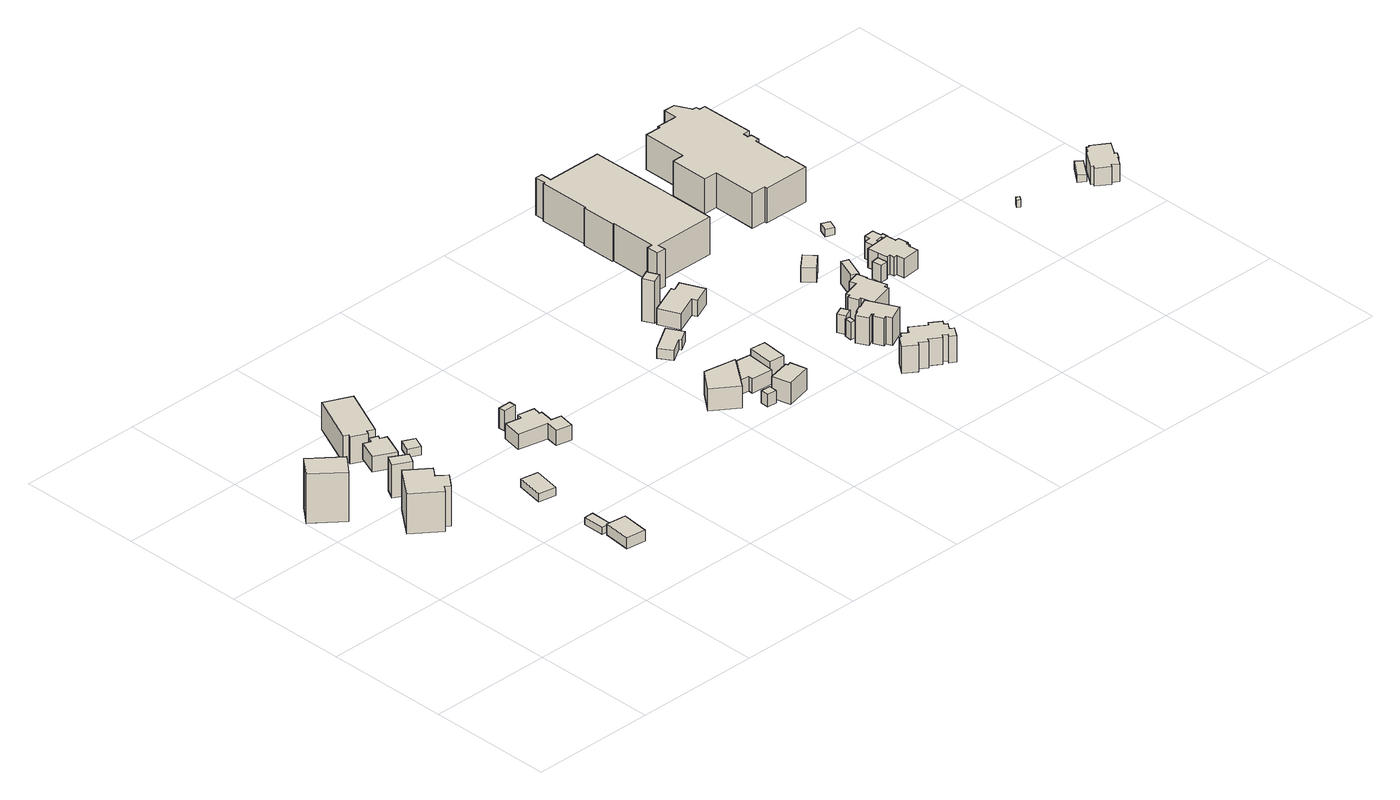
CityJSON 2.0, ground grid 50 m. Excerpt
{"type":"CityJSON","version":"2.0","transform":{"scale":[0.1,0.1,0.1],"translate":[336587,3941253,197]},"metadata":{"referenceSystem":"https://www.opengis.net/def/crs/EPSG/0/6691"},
"CityObjects":{
"building1":{"type":"Building","attributes":{"usage":"402","measuredHeight":25.7,"storeysAboveGround":1,"BuildingIDAttribute.prefecture":"14","BuildingIDAttribute.city":"14151","BuildingDetailAttribute.totalFloorArea":127.34,"BuildingDetailAttribute.buildingFootprintArea":127.34,"BuildingDetailAttribute.buildingStructureType":"601","BuildingDetailAttribute.buildingStructureOrgType":"1","BuildingDetailAttribute.orgUsage":"72","BuildingDetailAttribute.surveyYear":2015,"BuildingLandSlideRiskAttribute.description":"1","BuildingLandSlideRiskAttribute.areaType":"1"},"geometry":[{"type":"Solid","lod":"1","boundaries":[[[[0,1,2,3]],[[2,4,5,3]],[[1,6,4,2]],[[0,7,6,1]],[[3,5,7,0]],[[4,6,7,5]]]]}]},
"building2":{"type":"Building","attributes":{"usage":"402","measuredHeight":23.3,"storeysAboveGround":1,"BuildingIDAttribute.prefecture":"14","BuildingIDAttribute.city":"14151","BuildingDetailAttribute.totalFloorArea":182.55,"BuildingDetailAttribute.buildingFootprintArea":182.55,"BuildingDetailAttribute.buildingStructureType":"601","BuildingDetailAttribute.buildingStructureOrgType":"1","BuildingDetailAttribute.orgUsage":"72","BuildingDetailAttribute.surveyYear":2015,"BuildingLandSlideRiskAttribute.description":"1","BuildingLandSlideRiskAttribute.areaType":"1"},"geometry":[{"type":"Solid","lod":"1","boundaries":[[[[8,9,10,11,12,13,14,15]],[[14,16,17,15]],[[13,18,16,14]],[[12,19,18,13]],[[11,20,19,12]],[[10,21,20,11]],[[9,22,21,10]],[[8,23,22,9]],[[15,17,23,8]],[[16,18,19,20,21,22,23,17]]]]}]},
"building3":{"type":"Building","attributes":{"usage":"402","measuredHeight":21.8,"storeysAboveGround":1,"BuildingIDAttribute.prefecture":"14","BuildingIDAttribute.city":"14151","BuildingDetailAttribute.totalFloorArea":32.77,"BuildingDetailAttribute.buildingFootprintArea":32.77,"BuildingDetailAttribute.buildingStructureType":"601","BuildingDetailAttribute.buildingStructureOrgType":"1","BuildingDetailAttribute.orgUsage":"72","BuildingDetailAttribute.surveyYear":2015,"BuildingLandSlideRiskAttribute.description":"1","BuildingLandSlideRiskAttribute.areaType":"1"},"geometry":[{"type":"Solid","lod":"1","boundaries":[[[[24,25,26,27]],[[26,28,29,27]],[[25,30,28,26]],[[24,31,30,25]],[[27,29,31,24]],[[28,30,31,29]]]]}]},
"building4":{"type":"Building","attributes":{"usage":"402","measuredHeight":15.4,"storeysAboveGround":1,"BuildingIDAttribute.prefecture":"14","BuildingIDAttribute.city":"14151","BuildingDetailAttribute.totalFloorArea":79.52,"BuildingDetailAttribute.buildingFootprintArea":79.52,"BuildingDetailAttribute.buildingStructureType":"601","BuildingDetailAttribute.buildingStructureOrgType":"1","BuildingDetailAttribute.orgUsage":"72","BuildingDetailAttribute.surveyYear":2015,"BuildingLandSlideRiskAttribute.description":"1","BuildingLandSlideRiskAttribute.areaType":"1"},"geometry":[{"type":"Solid","lod":"1","boundaries":[[[[32,33,34,35]],[[34,36,37,35]],[[33,38,36,34]],[[32,39,38,33]],[[35,37,39,32]],[[36,38,39,37]]]]}]},
"building5":{"type":"Building","attributes":{"BuildingIDAttribute.prefecture":"14","BuildingIDAttribute.city":"14151","BuildingDetailAttribute.surveyYear":2015,"BuildingLandSlideRiskAttribute.description":"1","BuildingLandSlideRiskAttribute.areaType":"1"},"geometry":[{"type":"Solid","lod":"1","boundaries":[[[[40,41,42,43]],[[42,44,45,43]],[[41,46,44,42]],[[40,47,46,41]],[[43,45,47,40]],[[44,46,47,45]]]]}]},
"building6":{"type":"Building","attributes":{"usage":"402","measuredHeight":7.3,"storeysAboveGround":2,"BuildingIDAttribute.prefecture":"14","BuildingIDAttribute.city":"14151","BuildingDetailAttribute.totalFloorArea":154.7,"BuildingDetailAttribute.buildingFootprintArea":77.35,"BuildingDetailAttribute.buildingStructureType":"601","BuildingDetailAttribute.buildingStructureOrgType":"1","BuildingDetailAttribute.orgUsage":"72","BuildingDetailAttribute.surveyYear":2015,"BuildingLandSlideRiskAttribute.description":"1","BuildingLandSlideRiskAttribute.areaType":"1"},"geometry":[{"type":"Solid","lod":"1","boundaries":[[[[48,49,50,51,52,53,54,55]],[[54,56,57,55]],[[53,58,56,54]],[[52,59,58,53]],[[51,60,59,52]],[[50,61,60,51]],[[49,62,61,50]],[[48,63,62,49]],[[55,57,63,48]],[[56,58,59,60,61,62,63,57]]]]}]},
"building7":{"type":"Building","attributes":{"measuredHeight":3.9,"BuildingIDAttribute.prefecture":"14","BuildingIDAttribute.city":"14151","BuildingDetailAttribute.surveyYear":2015,"BuildingLandSlideRiskAttribute.description":"1","BuildingLandSlideRiskAttribute.areaType":"1"},"geometry":[{"type":"Solid","lod":"1","boundaries":[[[[64,65,66,67]],[[66,68,69,67]],[[65,70,68,66]],[[64,71,70,65]],[[67,69,71,64]],[[68,70,71,69]]]]}]},
"building8":{"type":"Building","attributes":{"usage":"402","measuredHeight":14.9,"storeysAboveGround":2,"BuildingIDAttribute.prefecture":"14","BuildingIDAttribute.city":"14151","BuildingDetailAttribute.totalFloorArea":435.38,"BuildingDetailAttribute.buildingFootprintArea":217.69,"BuildingDetailAttribute.buildingStructureType":"601","BuildingDetailAttribute.buildingStructureOrgType":"1","BuildingDetailAttribute.orgUsage":"72","BuildingDetailAttribute.surveyYear":2015,"BuildingLandSlideRiskAttribute.description":"1","BuildingLandSlideRiskAttribute.areaType":"1"},"geometry":[{"type":"Solid","lod":"1","boundaries":[[[[72,73,74,75,76,77,78,79]],[[78,80,81,79]],[[77,82,80,78]],[[76,83,82,77]],[[75,84,83,76]],[[74,85,84,75]],[[73,86,85,74]],[[72,87,86,73]],[[79,81,87,72]],[[80,82,83,84,85,86,87,81]]]]}]},
"building9":{"type":"Building","attributes":{"measuredHeight":4.4,"BuildingIDAttribute.prefecture":"14","BuildingIDAttribute.city":"14151","BuildingDetailAttribute.surveyYear":2015,"BuildingLandSlideRiskAttribute.description":"1","BuildingLandSlideRiskAttribute.areaType":"1"},"geometry":[{"type":"Solid","lod":"1","boundaries":[[[[88,89,90,91]],[[90,92,93,91]],[[89,94,92,90]],[[88,95,94,89]],[[91,93,95,88]],[[92,94,95,93]]]]}]},
"building10":{"type":"Building","attributes":{"usage":"411","measuredHeight":9,"storeysAboveGround":2,"BuildingIDAttribute.prefecture":"14","BuildingIDAttribute.city":"14151","BuildingDetailAttribute.totalFloorArea":285.69,"BuildingDetailAttribute.buildingFootprintArea":142.84,"BuildingDetailAttribute.buildingStructureType":"601","BuildingDetailAttribute.buildingStructureOrgType":"1","BuildingDetailAttribute.orgUsage":"10","BuildingDetailAttribute.surveyYear":2015,"BuildingLandSlideRiskAttribute.description":"1","BuildingLandSlideRiskAttribute.areaType":"1"},"geometry":[{"type":"Solid","lod":"1","boundaries":[[[[96,97,98,99,100,101,102,103,104,105,106,107]],[[106,108,109,107]],[[105,110,108,106]],[[104,111,110,105]],[[103,112,111,104]],[[102,113,112,103]],[[101,114,113,102]],[[100,115,114,101]],[[99,116,115,100]],[[98,117,116,99]],[[97,118,117,98]],[[96,119,118,97]],[[107,109,119,96]],[[108,110,111,112,113,114,115,116,117,118,119,109]]]]}]},
"building11":{"type":"Building","attributes":{"measuredHeight":11.8,"BuildingIDAttribute.prefecture":"14","BuildingIDAttribute.city":"14151","BuildingDetailAttribute.surveyYear":2015,"BuildingLandSlideRiskAttribute.description":"1","BuildingLandSlideRiskAttribute.areaType":"1"},"geometry":[{"type":"Solid","lod":"1","boundaries":[[[[120,121,122,123]],[[122,124,125,123]],[[121,126,124,122]],[[120,127,126,121]],[[123,125,127,120]],[[124,126,127,125]]]]}]},
"building12":{"type":"Building","attributes":{"usage":"431","measuredHeight":9.5,"storeysAboveGround":2,"BuildingIDAttribute.prefecture":"14","BuildingIDAttribute.city":"14151","BuildingDetailAttribute.totalFloorArea":260.6,"BuildingDetailAttribute.buildingFootprintArea":130.3,"BuildingDetailAttribute.buildingStructureType":"601","BuildingDetailAttribute.buildingStructureOrgType":"1","BuildingDetailAttribute.orgUsage":"143","BuildingDetailAttribute.surveyYear":2015,"BuildingLandSlideRiskAttribute.description":"1","BuildingLandSlideRiskAttribute.areaType":"1"},"geometry":[{"type":"Solid","lod":"1","boundaries":[[[[128,129,130,131]],[[130,132,133,131]],[[129,134,132,130]],[[128,135,134,129]],[[131,133,135,128]],[[132,134,135,133]]]]}]},
"building13":{"type":"Building","attributes":{"measuredHeight":5.4,"BuildingIDAttribute.prefecture":"14","BuildingIDAttribute.city":"14151","BuildingDetailAttribute.surveyYear":2015,"BuildingLandSlideRiskAttribute.description":"1","BuildingLandSlideRiskAttribute.areaType":"1"},"geometry":[{"type":"Solid","lod":"1","boundaries":[[[[136,137,138,139]],[[138,140,141,139]],[[137,142,140,138]],[[136,143,142,137]],[[139,141,143,136]],[[140,142,143,141]]]]}]},
"building14":{"type":"Building","attributes":{"usage":"411","measuredHeight":5,"storeysAboveGround":1,"BuildingIDAttribute.prefecture":"14","BuildingIDAttribute.city":"14151","BuildingDetailAttribute.totalFloorArea":58.55,"BuildingDetailAttribute.buildingFootprintArea":58.55,"BuildingDetailAttribute.buildingStructureType":"601","BuildingDetailAttribute.buildingStructureOrgType":"1","BuildingDetailAttribute.orgUsage":"10","BuildingDetailAttribute.surveyYear":2015,"BuildingLandSlideRiskAttribute.description":"1","BuildingLandSlideRiskAttribute.areaType":"1"},"geometry":[{"type":"Solid","lod":"1","boundaries":[[[[144,145,146,147,148,149]],[[148,150,151,149]],[[147,152,150,148]],[[146,153,152,147]],[[145,154,153,146]],[[144,155,154,145]],[[149,151,155,144]],[[150,152,153,154,155,151]]]]}]},
"building15":{"type":"Building","attributes":{"usage":"431","measuredHeight":6.7,"storeysAboveGround":2,"BuildingIDAttribute.prefecture":"14","BuildingIDAttribute.city":"14151","BuildingDetailAttribute.totalFloorArea":174.61,"BuildingDetailAttribute.buildingFootprintArea":87.31,"BuildingDetailAttribute.buildingStructureType":"601","BuildingDetailAttribute.buildingStructureOrgType":"1","BuildingDetailAttribute.orgUsage":"143","BuildingDetailAttribute.surveyYear":2015,"BuildingLandSlideRiskAttribute.description":"1","BuildingLandSlideRiskAttribute.areaType":"1"},"geometry":[{"type":"Solid","lod":"1","boundaries":[[[[156,157,158,159,160,161]],[[160,162,163,161]],[[159,164,162,160]],[[158,165,164,159]],[[157,166,165,158]],[[156,167,166,157]],[[161,163,167,156]],[[162,164,165,166,167,163]]]]}]},
"building16":{"type":"Building","attributes":{"usage":"413","measuredHeight":9.5,"storeysAboveGround":2,"BuildingIDAttribute.prefecture":"14","BuildingIDAttribute.city":"14151","BuildingDetailAttribute.totalFloorArea":127.22,"BuildingDetailAttribute.buildingFootprintArea":63.61,"BuildingDetailAttribute.buildingStructureType":"601","BuildingDetailAttribute.buildingStructureOrgType":"1","BuildingDetailAttribute.orgUsage":"30","BuildingDetailAttribute.surveyYear":2015,"BuildingLandSlideRiskAttribute.description":"1","BuildingLandSlideRiskAttribute.areaType":"1"},"geometry":[{"type":"Solid","lod":"1","boundaries":[[[[168,169,170,171,172,173]],[[172,174,175,173]],[[171,176,174,172]],[[170,177,176,171]],[[169,178,177,170]],[[168,179,178,169]],[[173,175,179,168]],[[174,176,177,178,179,175]]]]}]},
"building17":{"type":"Building","attributes":{"measuredHeight":21.7,"BuildingIDAttribute.prefecture":"14","BuildingIDAttribute.city":"14151","BuildingDetailAttribute.surveyYear":2015,"BuildingLandSlideRiskAttribute.description":"1","BuildingLandSlideRiskAttribute.areaType":"1"},"geometry":[{"type":"Solid","lod":"1","boundaries":[[[[180,181,182,183]],[[182,184,185,183]],[[181,186,184,182]],[[180,187,186,181]],[[183,185,187,180]],[[184,186,187,185]]]]}]},
"building18":{"type":"Building","attributes":{"measuredHeight":3.8,"BuildingIDAttribute.prefecture":"14","BuildingIDAttribute.city":"14151","BuildingDetailAttribute.surveyYear":2015,"BuildingLandSlideRiskAttribute.description":"1","BuildingLandSlideRiskAttribute.areaType":"1"},"geometry":[{"type":"Solid","lod":"1","boundaries":[[[[188,189,190,191]],[[190,192,193,191]],[[189,194,192,190]],[[188,195,194,189]],[[191,193,195,188]],[[192,194,195,193]]]]}]},
"building19":{"type":"Building","attributes":{"usage":"431","measuredHeight":6.8,"storeysAboveGround":2,"BuildingIDAttribute.prefecture":"14","BuildingIDAttribute.city":"14151","BuildingDetailAttribute.totalFloorArea":106.24,"BuildingDetailAttribute.buildingFootprintArea":53.12,"BuildingDetailAttribute.buildingStructureType":"601","BuildingDetailAttribute.buildingStructureOrgType":"1","BuildingDetailAttribute.orgUsage":"143","BuildingDetailAttribute.surveyYear":2015,"BuildingLandSlideRiskAttribute.description":"1","BuildingLandSlideRiskAttribute.areaType":"1"},"geometry":[{"type":"Solid","lod":"1","boundaries":[[[[196,197,198,199]],[[198,200,201,199]],[[197,202,200,198]],[[196,203,202,197]],[[199,201,203,196]],[[200,202,203,201]]]]}]},
"building20":{"type":"Building","attributes":{"usage":"411","measuredHeight":7.6,"storeysAboveGround":2,"BuildingIDAttribute.prefecture":"14","BuildingIDAttribute.city":"14151","BuildingDetailAttribute.totalFloorArea":280.44,"BuildingDetailAttribute.buildingFootprintArea":140.22,"BuildingDetailAttribute.buildingStructureType":"601","BuildingDetailAttribute.buildingStructureOrgType":"1","BuildingDetailAttribute.orgUsage":"10","BuildingDetailAttribute.surveyYear":2015,"BuildingLandSlideRiskAttribute.description":"1","BuildingLandSlideRiskAttribute.areaType":"1"},"geometry":[{"type":"Solid","lod":"1","boundaries":[[[[204,205,206,207,208,209,210,211]],[[210,212,213,211]],[[209,214,212,210]],[[208,215,214,209]],[[207,216,215,208]],[[206,217,216,207]],[[205,218,217,206]],[[204,219,218,205]],[[211,213,219,204]],[[212,214,215,216,217,218,219,213]]]]}]},
"building21":{"type":"Building","attributes":{"measuredHeight":7.2,"BuildingIDAttribute.prefecture":"14","BuildingIDAttribute.city":"14151","BuildingDetailAttribute.surveyYear":2015,"BuildingLandSlideRiskAttribute.description":"1","BuildingLandSlideRiskAttribute.areaType":"1"},"geometry":[{"type":"Solid","lod":"1","boundaries":[[[[220,221,222,223]],[[222,224,225,223]],[[221,226,224,222]],[[220,227,226,221]],[[223,225,227,220]],[[224,226,227,225]]]]}]},
"building22":{"type":"Building","attributes":{"measuredHeight":7.9,"BuildingIDAttribute.prefecture":"14","BuildingIDAttribute.city":"14151","BuildingDetailAttribute.surveyYear":2015,"BuildingLandSlideRiskAttribute.description":"1","BuildingLandSlideRiskAttribute.areaType":"1"},"geometry":[{"type":"Solid","lod":"1","boundaries":[[[[228,229,230,231]],[[230,232,233,231]],[[229,234,232,230]],[[228,235,234,229]],[[231,233,235,228]],[[232,234,235,233]]]]}]},
"building23":{"type":"Building","attributes":{"usage":"411","measuredHeight":11.7,"storeysAboveGround":1,"BuildingIDAttribute.prefecture":"14","BuildingIDAttribute.city":"14151","BuildingDetailAttribute.totalFloorArea":143.76,"BuildingDetailAttribute.buildingFootprintArea":143.76,"BuildingDetailAttribute.buildingStructureType":"601","BuildingDetailAttribute.buildingStructureOrgType":"1","BuildingDetailAttribute.orgUsage":"10","BuildingDetailAttribute.surveyYear":2015,"BuildingLandSlideRiskAttribute.description":"1","BuildingLandSlideRiskAttribute.areaType":"1"},"geometry":[{"type":"Solid","lod":"1","boundaries":[[[[236,237,238,239,240,241,242,243,244,245,246,247,248,249,250,251,252,253,254,255,256,257]],[[256,258,259,257]],[[255,260,258,256]],[[254,261,260,255]],[[253,262,261,254]],[[252,263,262,253]],[[251,264,263,252]],[[250,265,264,251]],[[249,266,265,250]],[[248,267,266,249]],[[247,268,267,248]],[[246,269,268,247]],[[245,270,269,246]],[[244,271,270,245]],[[243,272,271,244]],[[242,273,272,243]],[[241,274,273,242]],[[240,275,274,241]],[[239,276,275,240]],[[238,277,276,239]],[[237,278,277,238]],[[236,279,278,237]],[[257,259,279,236]],[[258,260,261,262,263,264,265,266,267,268,269,270,271,272,273,274,275,276,277,278,279,259]]]]}]},
"building24":{"type":"Building","attributes":{"usage":"411","measuredHeight":12.5,"storeysAboveGround":2,"BuildingIDAttribute.prefecture":"14","BuildingIDAttribute.city":"14151","BuildingDetailAttribute.totalFloorArea":189.72,"BuildingDetailAttribute.buildingFootprintArea":94.86,"BuildingDetailAttribute.buildingStructureType":"601","BuildingDetailAttribute.buildingStructureOrgType":"1","BuildingDetailAttribute.orgUsage":"10","BuildingDetailAttribute.surveyYear":2015,"BuildingLandSlideRiskAttribute.description":"1","BuildingLandSlideRiskAttribute.areaType":"1"},"geometry":[{"type":"Solid","lod":"1","boundaries":[[[[280,281,282,283,284,285,286,287,288,289,290,291,292,293]],[[292,294,295,293]],[[291,296,294,292]],[[290,297,296,291]],[[289,298,297,290]],[[288,299,298,289]],[[287,300,299,288]],[[286,301,300,287]],[[285,302,301,286]],[[284,303,302,285]],[[283,304,303,284]],[[282,305,304,283]],[[281,306,305,282]],[[280,307,306,281]],[[293,295,307,280]],[[294,296,297,298,299,300,301,302,303,304,305,306,307,295]]]]}]},
"building25":{"type":"Building","attributes":{"usage":"411","measuredHeight":10.1,"storeysAboveGround":2,"BuildingIDAttribute.prefecture":"14","BuildingIDAttribute.city":"14151","BuildingDetailAttribute.totalFloorArea":246.03,"BuildingDetailAttribute.buildingFootprintArea":123.02,"BuildingDetailAttribute.buildingStructureType":"601","BuildingDetailAttribute.buildingStructureOrgType":"1","BuildingDetailAttribute.orgUsage":"10","BuildingDetailAttribute.surveyYear":2015,"BuildingLandSlideRiskAttribute.description":"1","BuildingLandSlideRiskAttribute.areaType":"1"},"geometry":[{"type":"Solid","lod":"1","boundaries":[[[[308,309,310,311,312,313,314,315,316,317,318,319,320,321]],[[320,322,323,321]],[[319,324,322,320]],[[318,325,324,319]],[[317,326,325,318]],[[316,327,326,317]],[[315,328,327,316]],[[314,329,328,315]],[[313,330,329,314]],[[312,331,330,313]],[[311,332,331,312]],[[310,333,332,311]],[[309,334,333,310]],[[308,335,334,309]],[[321,323,335,308]],[[322,324,325,326,327,328,329,330,331,332,333,334,335,323]]]]}]},
"building26":{"type":"Building","attributes":{"usage":"422","measuredHeight":16.4,"storeysAboveGround":3,"BuildingIDAttribute.prefecture":"14","BuildingIDAttribute.city":"14151","BuildingDetailAttribute.totalFloorArea":3703.35,"BuildingDetailAttribute.buildingFootprintArea":1234.45,"BuildingDetailAttribute.buildingStructureType":"610","BuildingDetailAttribute.buildingStructureOrgType":"2","BuildingDetailAttribute.orgUsage":"137","BuildingDetailAttribute.surveyYear":2015,"BuildingLandSlideRiskAttribute.description":"1","BuildingLandSlideRiskAttribute.areaType":"1"},"geometry":[{"type":"Solid","lod":"1","boundaries":[[[[336,337,338,339,340,341,342,343,344,345,346,347,348,349,350,351,352,353]],[[352,354,355,353]],[[351,356,354,352]],[[350,357,356,351]],[[349,358,357,350]],[[348,359,358,349]],[[347,360,359,348]],[[346,361,360,347]],[[345,362,361,346]],[[344,363,362,345]],[[343,364,363,344]],[[342,365,364,343]],[[341,366,365,342]],[[340,367,366,341]],[[339,368,367,340]],[[338,369,368,339]],[[337,370,369,338]],[[336,371,370,337]],[[353,355,371,336]],[[354,356,357,358,359,360,361,362,363,364,365,366,367,368,369,370,371,355]]]]}]},
"building27":{"type":"Building","attributes":{"usage":"411","measuredHeight":10.1,"storeysAboveGround":1,"BuildingIDAttribute.prefecture":"14","BuildingIDAttribute.city":"14151","BuildingDetailAttribute.totalFloorArea":23.39,"BuildingDetailAttribute.buildingFootprintArea":23.39,"BuildingDetailAttribute.buildingStructureType":"601","BuildingDetailAttribute.buildingStructureOrgType":"1","BuildingDetailAttribute.orgUsage":"10","BuildingDetailAttribute.surveyYear":2015,"BuildingLandSlideRiskAttribute.description":"1","BuildingLandSlideRiskAttribute.areaType":"1"},"geometry":[{"type":"Solid","lod":"1","boundaries":[[[[372,373,374,375]],[[374,376,377,375]],[[373,378,376,374]],[[372,379,378,373]],[[375,377,379,372]],[[376,378,379,377]]]]}]},
"building28":{"type":"Building","attributes":{"usage":"411","measuredHeight":6.4,"storeysAboveGround":1,"BuildingIDAttribute.prefecture":"14","BuildingIDAttribute.city":"14151","BuildingDetailAttribute.totalFloorArea":36.08,"BuildingDetailAttribute.buildingFootprintArea":36.08,"BuildingDetailAttribute.buildingStructureType":"601","BuildingDetailAttribute.buildingStructureOrgType":"1","BuildingDetailAttribute.orgUsage":"10","BuildingDetailAttribute.surveyYear":2015},"geometry":[{"type":"Solid","lod":"1","boundaries":[[[[380,381,382,383]],[[382,384,385,383]],[[381,386,384,382]],[[380,387,386,381]],[[383,385,387,380]],[[384,386,387,385]]]]}]},
"building29":{"type":"Building","attributes":{"measuredHeight":7.5,"BuildingIDAttribute.prefecture":"14","BuildingIDAttribute.city":"14151","BuildingDetailAttribute.surveyYear":2015},"geometry":[{"type":"Solid","lod":"1","boundaries":[[[[388,389,390,391]],[[390,392,393,391]],[[389,394,392,390]],[[388,395,394,389]],[[391,393,395,388]],[[392,394,395,393]]]]}]},
"building30":{"type":"Building","attributes":{"measuredHeight":12.1,"BuildingIDAttribute.prefecture":"14","BuildingIDAttribute.city":"14151","BuildingDetailAttribute.surveyYear":2015},"geometry":[{"type":"Solid","lod":"1","boundaries":[[[[396,397,398,399]],[[398,400,401,399]],[[397,402,400,398]],[[396,403,402,397]],[[399,401,403,396]],[[400,402,403,401]]]]}]},
"building31":{"type":"Building","attributes":{"usage":"411","measuredHeight":8.9,"storeysAboveGround":1,"BuildingIDAttribute.prefecture":"14","BuildingIDAttribute.city":"14151","BuildingDetailAttribute.totalFloorArea":119.78,"BuildingDetailAttribute.buildingFootprintArea":119.78,"BuildingDetailAttribute.buildingStructureType":"601","BuildingDetailAttribute.buildingStructureOrgType":"1","BuildingDetailAttribute.orgUsage":"10","BuildingDetailAttribute.surveyYear":2015},"geometry":[{"type":"Solid","lod":"1","boundaries":[[[[404,405,406,407,408,409,410,411,412,413,414,415,416,417,418]],[[417,419,420,418]],[[416,421,419,417]],[[415,422,421,416]],[[414,423,422,415]],[[413,424,423,414]],[[412,425,424,413]],[[411,426,425,412]],[[410,427,426,411]],[[409,428,427,410]],[[408,429,428,409]],[[407,430,429,408]],[[406,431,430,407]],[[405,432,431,406]],[[404,433,432,405]],[[418,420,433,404]],[[419,421,422,423,424,425,426,427,428,429,430,431,432,433,420]]]]}]},
"building32":{"type":"Building","attributes":{"usage":"411","measuredHeight":7.6,"storeysAboveGround":1,"BuildingIDAttribute.prefecture":"14","BuildingIDAttribute.city":"14151","BuildingDetailAttribute.totalFloorArea":28.41,"BuildingDetailAttribute.buildingFootprintArea":28.41,"BuildingDetailAttribute.buildingStructureType":"601","BuildingDetailAttribute.buildingStructureOrgType":"1","BuildingDetailAttribute.orgUsage":"10","BuildingDetailAttribute.surveyYear":2015},"geometry":[{"type":"Solid","lod":"1","boundaries":[[[[434,435,436,437,438,439,440,441,442,443,444,445]],[[444,446,447,445]],[[443,448,446,444]],[[442,449,448,443]],[[441,450,449,442]],[[440,451,450,441]],[[439,452,451,440]],[[438,453,452,439]],[[437,454,453,438]],[[436,455,454,437]],[[435,456,455,436]],[[434,457,456,435]],[[445,447,457,434]],[[446,448,449,450,451,452,453,454,455,456,457,447]]]]}]},
"building33":{"type":"Building","attributes":{"BuildingIDAttribute.prefecture":"14","BuildingIDAttribute.city":"14151","BuildingDetailAttribute.surveyYear":2015,"BuildingLandSlideRiskAttribute.description":"1","BuildingLandSlideRiskAttribute.areaType":"1"},"geometry":[{"type":"Solid","lod":"1","boundaries":[[[[458,459,460,461]],[[460,462,463,461]],[[459,464,462,460]],[[458,465,464,459]],[[461,463,465,458]],[[462,464,465,463]]]]}]},
"building34":{"type":"Building","attributes":{"usage":"422","measuredHeight":16.3,"storeysAboveGround":3,"BuildingIDAttribute.prefecture":"14","BuildingIDAttribute.city":"14151","BuildingDetailAttribute.totalFloorArea":3389.47,"BuildingDetailAttribute.buildingFootprintArea":1129.82,"BuildingDetailAttribute.buildingStructureType":"610","BuildingDetailAttribute.buildingStructureOrgType":"2","BuildingDetailAttribute.orgUsage":"137","BuildingDetailAttribute.surveyYear":2015,"BuildingLandSlideRiskAttribute.description":"1","BuildingLandSlideRiskAttribute.areaType":"1"},"geometry":[{"type":"Solid","lod":"1","boundaries":[[[[466,467,468,469,470,471,472,473,474,475,476,477,478,479,480,481,482,483,484,485,486,487,488,489,490,491]],[[490,492,493,491]],[[489,494,492,490]],[[488,495,494,489]],[[487,496,495,488]],[[486,497,496,487]],[[485,498,497,486]],[[484,499,498,485]],[[483,500,499,484]],[[482,501,500,483]],[[481,502,501,482]],[[480,503,502,481]],[[479,504,503,480]],[[478,505,504,479]],[[477,506,505,478]],[[476,507,506,477]],[[475,508,507,476]],[[474,509,508,475]],[[473,510,509,474]],[[472,511,510,473]],[[471,512,511,472]],[[470,513,512,471]],[[469,514,513,470]],[[468,515,514,469]],[[467,516,515,468]],[[466,517,516,467]],[[491,493,517,466]],[[492,494,495,496,497,498,499,500,501,502,503,504,505,506,507,508,509,510,511,512,513,514,515,516,517,493]]]]}]},
"building35":{"type":"Building","attributes":{"BuildingIDAttribute.prefecture":"14","BuildingIDAttribute.city":"14151","BuildingDetailAttribute.surveyYear":2015},"geometry":[{"type":"Solid","lod":"1","boundaries":[[[[518,519,520,521]],[[520,522,523,521]],[[519,524,522,520]],[[518,525,524,519]],[[521,523,525,518]],[[522,524,525,523]]]]}]},
"building36":{"type":"Building","attributes":{"BuildingIDAttribute.prefecture":"14","BuildingIDAttribute.city":"14151","BuildingDetailAttribute.surveyYear":2015},"geometry":[{"type":"Solid","lod":"1","boundaries":[[[[526,527,528,529]],[[528,530,531,529]],[[527,532,530,528]],[[526,533,532,527]],[[529,531,533,526]],[[530,532,533,531]]]]}]},
"building37":{"type":"Building","attributes":{"usage":"411","measuredHeight":9.2,"storeysAboveGround":2,"BuildingIDAttribute.prefecture":"14","BuildingIDAttribute.city":"14151","BuildingDetailAttribute.totalFloorArea":215.97,"BuildingDetailAttribute.buildingFootprintArea":107.98,"BuildingDetailAttribute.buildingStructureType":"601","BuildingDetailAttribute.buildingStructureOrgType":"1","BuildingDetailAttribute.orgUsage":"10","BuildingDetailAttribute.surveyYear":2015},"geometry":[{"type":"Solid","lod":"1","boundaries":[[[[534,535,536,537,538,539,540,541,542,543,544,545,546,547,548,549]],[[548,550,551,549]],[[547,552,550,548]],[[546,553,552,547]],[[545,554,553,546]],[[544,555,554,545]],[[543,556,555,544]],[[542,557,556,543]],[[541,558,557,542]],[[540,559,558,541]],[[539,560,559,540]],[[538,561,560,539]],[[537,562,561,538]],[[536,563,562,537]],[[535,564,563,536]],[[534,565,564,535]],[[549,551,565,534]],[[550,552,553,554,555,556,557,558,559,560,561,562,563,564,565,551]]]]}]}
},
"vertices":[
[119,1063,8],[7,1158,8],[70,1232,8],[182,1137,8],[70,1232,210],[182,1137,210],[7,1158,210],[119,1063,210],
[350,808,49],[306,754,49],[288,768,49],[268,743,49],[163,826,49],[255,942,49],[340,875,49],[311,839,49],[340,875,213],[311,839,213],[255,942,213],[163,826,213],[268,743,213],[288,768,213],[306,754,213],[350,808,213],
[251,1004,102],[316,967,102],[291,925,102],[227,962,102],[291,925,239],[227,962,239],[316,967,239],[251,1004,239],
[596,199,173],[583,88,173],[505,98,173],[517,208,173],[505,98,218],[517,208,218],[583,88,218],[596,199,218],
[506,219,173],[507,306,173],[544,305,173],[543,218,173],[544,305,203],[543,218,203],[507,306,203],[506,219,203],
[264,1095,128],[297,1176,128],[327,1164,128],[335,1184,128],[367,1171,128],[361,1158,128],[386,1147,128],[347,1054,128],[386,1147,192],[347,1054,192],[361,1158,192],[367,1171,192],[335,1184,192],[327,1164,192],[297,1176,192],[264,1095,192],
[500,523,166],[521,632,166],[591,619,166],[570,510,166],[591,619,200],[570,510,200],[521,632,200],[500,523,200],
[452,1377,108],[360,1179,108],[332,1192,108],[325,1177,108],[266,1205,108],[272,1218,108],[254,1226,108],[346,1426,108],[254,1226,219],[346,1426,219],[272,1218,219],[266,1205,219],[325,1177,219],[332,1192,219],[360,1179,219],[452,1377,219],
[460,1081,148],[437,1032,148],[391,1054,148],[414,1103,148],[391,1054,182],[414,1103,182],[437,1032,182],[460,1081,182],
[779,721,173],[789,771,173],[669,795,173],[685,874,173],[750,861,173],[754,883,173],[821,870,173],[814,838,173],[824,836,173],[814,781,173],[855,774,173],[842,708,173],[855,774,235],[842,708,235],[814,781,235],[824,836,235],[814,838,235],[821,870,235],[754,883,235],[750,861,235],[685,874,235],[669,795,235],[789,771,235],[779,721,235],
[717,937,173],[769,938,173],[769,911,173],[718,910,173],[769,911,254],[718,910,254],[769,938,254],[717,937,254],
[1251,459,218],[1317,544,218],[1445,523,218],[1347,390,218],[1445,523,310],[1347,390,310],[1317,544,310],[1251,459,310],
[1399,317,233],[1401,351,233],[1440,349,233],[1438,315,233],[1440,349,284],[1438,315,284],[1401,351,284],[1399,317,284],
[1342,680,322],[1337,688,322],[1279,652,322],[1246,704,322],[1355,772,322],[1389,709,322],[1355,772,363],[1389,709,363],[1246,704,363],[1279,652,363],[1337,688,363],[1342,680,363],
[1416,409,238],[1418,429,238],[1383,431,238],[1457,527,238],[1513,521,238],[1503,403,238],[1513,521,297],[1503,403,297],[1457,527,297],[1383,431,297],[1418,429,297],[1416,409,297],
[1461,269,237],[1444,343,237],[1531,363,237],[1533,355,237],[1548,359,237],[1563,294,237],[1548,359,326],[1563,294,326],[1533,355,326],[1531,363,326],[1444,343,326],[1461,269,326],
[1394,863,320],[1374,906,320],[1415,925,320],[1435,881,320],[1415,925,494],[1435,881,494],[1374,906,494],[1394,863,494],
[1555,353,253],[1550,378,253],[1591,386,253],[1596,361,253],[1591,386,288],[1596,361,288],[1550,378,288],[1555,353,288],
[1509,420,253],[1519,523,253],[1581,517,253],[1571,414,253],[1581,517,319],[1571,414,319],[1519,523,319],[1509,420,319],
[1550,901,331],[1590,810,331],[1517,778,331],[1508,799,331],[1419,760,331],[1383,842,331],[1504,895,331],[1509,883,331],[1504,895,397],[1509,883,397],[1383,842,397],[1419,760,397],[1508,799,397],[1517,778,397],[1590,810,397],[1550,901,397],
[1795,315,325],[1799,344,325],[1818,341,325],[1813,312,325],[1818,341,396],[1813,312,396],[1799,344,396],[1795,315,396],
[1812,352,321],[1797,385,321],[1833,402,321],[1848,369,321],[1833,402,397],[1848,369,397],[1797,385,397],[1812,352,397],
[2025,74,289],[2007,49,289],[2022,39,289],[1995,1,289],[1972,16,289],[1979,26,289],[1962,38,289],[1952,24,289],[1909,54,289],[1901,42,289],[1871,63,289],[1861,49,289],[1813,83,289],[1849,133,289],[1857,128,289],[1869,145,289],[1893,127,289],[1913,156,289],[1973,114,289],[1981,125,289],[2023,96,289],[2013,82,289],[2023,96,399],[2013,82,399],[1981,125,399],[1973,114,399],[1913,156,399],[1893,127,399],[1869,145,399],[1857,128,399],[1849,133,399],[1813,83,399],[1861,49,399],[1871,63,399],[1901,42,399],[1909,54,399],[1952,24,399],[1962,38,399],[1979,26,399],[1972,16,399],[1995,1,399],[2022,39,399],[2007,49,399],[2025,74,399],
[1851,208,325],[1833,246,325],[1844,251,325],[1841,258,325],[1815,245,325],[1793,291,325],[1815,302,325],[1813,306,325],[1841,320,325],[1843,316,325],[1883,336,325],[1939,221,325],[1874,190,325],[1863,213,325],[1874,190,438],[1863,213,438],[1939,221,438],[1883,336,438],[1843,316,438],[1841,320,438],[1813,306,438],[1815,302,438],[1793,291,438],[1815,245,438],[1841,258,438],[1844,251,438],[1833,246,438],[1851,208,438],
[1893,365,340],[1879,361,340],[1867,401,340],[1879,405,340],[1874,419,340],[1946,439,340],[1938,466,340],[1988,480,340],[1999,441,340],[1995,440,340],[2018,362,340],[2002,358,340],[2006,343,340],[1908,314,340],[2006,343,427],[1908,314,427],[2002,358,427],[2018,362,427],[1995,440,427],[1999,441,427],[1988,480,427],[1938,466,427],[1946,439,427],[1874,419,427],[1879,405,427],[1867,401,427],[1879,361,427],[1893,365,427],
[1549,1056,314],[1571,1056,314],[1571,1243,314],[1566,1243,314],[1566,1382,314],[1573,1382,314],[1572,1588,314],[1580,1588,314],[1580,1631,314],[1608,1632,314],[1608,1587,314],[1833,1587,314],[1834,1364,314],[1835,1270,314],[1834,1041,314],[1586,1040,314],[1587,1008,314],[1549,1008,314],[1587,1008,468],[1549,1008,468],[1586,1040,468],[1834,1041,468],[1835,1270,468],[1834,1364,468],[1833,1587,468],[1608,1587,468],[1608,1632,468],[1580,1631,468],[1580,1588,468],[1572,1588,468],[1573,1382,468],[1566,1382,468],[1566,1243,468],[1571,1243,468],[1571,1056,468],[1549,1056,468],
[2005,576,335],[2034,565,335],[1999,480,335],[1971,492,335],[1999,480,425],[1971,492,425],[2034,565,425],[2005,576,425],
[1937,702,312],[1996,755,312],[2032,715,312],[1974,662,312],[2032,715,372],[1974,662,372],[1996,755,372],[1937,702,372],
[2063,437,377],[2059,476,377],[2090,480,377],[2094,440,377],[2090,480,447],[2094,440,447],[2059,476,447],[2063,437,447],
[1886,1363,350],[1885,1270,350],[1835,1270,350],[1834,1364,350],[1835,1270,412],[1834,1364,412],[1885,1270,412],[1886,1363,412],
[2200,452,388],[2202,437,388],[2196,437,388],[2200,397,388],[2127,390,388],[2124,423,388],[2111,422,388],[2109,442,388],[2094,440,388],[2090,480,388],[2085,524,388],[2185,534,388],[2189,494,388],[2204,495,388],[2208,453,388],[2204,495,466],[2208,453,466],[2189,494,466],[2185,534,466],[2085,524,466],[2090,480,466],[2094,440,466],[2109,442,466],[2111,422,466],[2124,423,466],[2127,390,466],[2200,397,466],[2196,437,466],[2202,437,466],[2200,452,466],
[2181,542,383],[2180,555,383],[2155,552,383],[2156,541,383],[2124,538,383],[2120,576,383],[2147,578,383],[2145,600,383],[2186,603,383],[2190,566,383],[2199,567,383],[2201,544,383],[2199,567,453],[2201,544,453],[2190,566,453],[2186,603,453],[2145,600,453],[2147,578,453],[2120,576,453],[2124,538,453],[2156,541,453],[2155,552,453],[2180,555,453],[2181,542,453],
[2189,812,362],[2174,775,362],[2141,789,362],[2156,826,362],[2141,789,392],[2156,826,392],[2174,775,392],[2189,812,392],
[2295,1533,330],[2297,1318,330],[2270,1317,330],[2269,1296,330],[2285,1295,330],[2285,1259,330],[2270,1259,330],[2269,1116,330],[2279,1116,330],[2279,1023,330],[2091,1024,330],[2091,1034,330],[2034,1035,330],[2035,1213,330],[1981,1213,330],[1982,1369,330],[2029,1369,330],[2030,1549,330],[2093,1548,330],[2093,1557,330],[2179,1556,330],[2179,1611,330],[2225,1611,330],[2255,1549,330],[2271,1549,330],[2271,1532,330],[2271,1549,473],[2271,1532,473],[2255,1549,473],[2225,1611,473],[2179,1611,473],[2179,1556,473],[2093,1557,473],[2093,1548,473],[2030,1549,473],[2029,1369,473],[1982,1369,473],[1981,1213,473],[2035,1213,473],[2034,1035,473],[2091,1034,473],[2091,1024,473],[2279,1023,473],[2279,1116,473],[2269,1116,473],[2270,1259,473],[2285,1259,473],[2285,1295,473],[2269,1296,473],[2270,1317,473],[2297,1318,473],[2295,1533,473],
[2639,359,453],[2651,377,453],[2662,369,453],[2651,352,453],[2662,369,483],[2651,352,483],[2651,377,483],[2639,359,483],
[2999,445,404],[3024,426,404],[2973,357,404],[2947,376,404],[2973,357,434],[2947,376,434],[3024,426,434],[2999,445,434],
[2998,349,386],[2990,354,386],[3043,431,386],[3047,428,386],[3063,451,386],[3072,445,386],[3076,451,386],[3140,408,386],[3105,356,386],[3113,351,386],[3097,327,386],[3095,329,386],[3072,296,386],[3048,313,386],[3041,303,386],[2990,338,386],[3041,303,460],[2990,338,460],[3048,313,460],[3072,296,460],[3095,329,460],[3097,327,460],[3113,351,460],[3105,356,460],[3140,408,460],[3076,451,460],[3072,445,460],[3063,451,460],[3047,428,460],[3043,431,460],[2990,354,460],[2998,349,460]
]}
